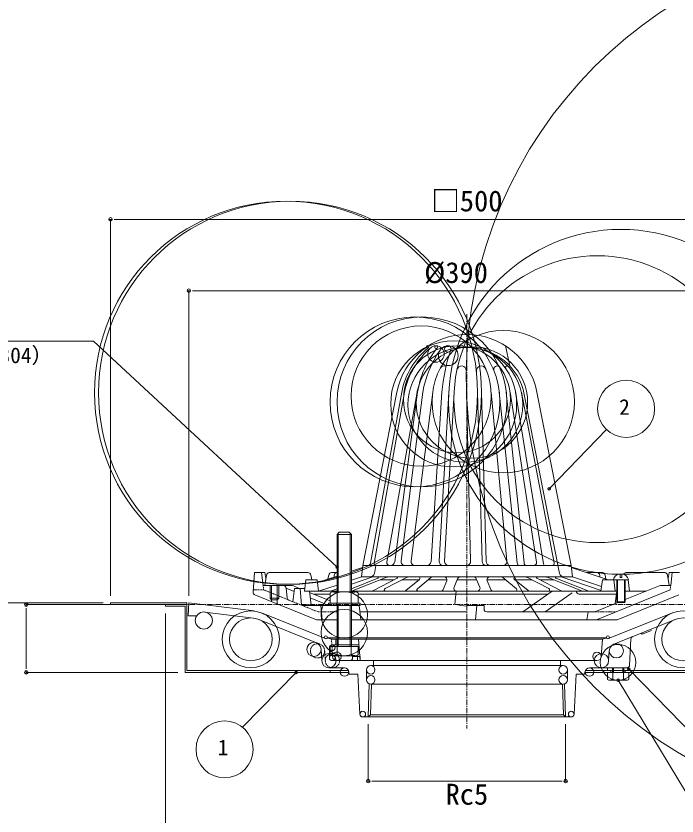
# Model space of a CAD drawing. Units: millimetres, scale not verified. Extents: x -1380 to 1380, y -955 to 955.
# Drawn here: x -766 to -303, y -651 to -90 of the extents above; entities that cross this region are included whole.
import ezdxf
from ezdxf.enums import TextEntityAlignment as Align

# ---------------------------------------------------------------- set-up
doc = ezdxf.new("R2010")
doc.units = ezdxf.units.MM
doc.header["$LTSCALE"] = 3
doc.linetypes.add('USER1', pattern=[2, 1.25, -0.25, 0.25, -0.25])
doc.linetypes.add('USER2', pattern=[0.375, 0.25, -0.125])
for name, color, linetype, lineweight in [('0-0_0', 7, 'Continuous', 15), ('0-2_L-2', 7, 'Continuous', 18), ('0-3_L-1', 7, 'Continuous', 18), ('0-4_L-5', 2, 'USER1', 18), ('0-5_L-3', 7, 'Continuous', 18), ('0-7_MOJI', 7, 'Continuous', 18), ('0-8_SUNPO', 7, 'Continuous', 18), ('0-B_L-1a', 3, 'Continuous', 18), ('0-C_L-1b', 150, 'Continuous', 18)]:
    doc.layers.add(name, color=color, linetype=linetype, lineweight=lineweight)
doc.styles.add('ＭＳ ゴシック', font='')
doc.styles.get('ＭＳ ゴシック').set_extended_font_data('MS Gothic')

# ---------------------------------------------------------------- blocks, each defined once
blk = doc.blocks.new('_DOT')
at = {"layer": '0-0_0'}
for p, q in [((-0.5, 0), (-1, 0)), ((0.25, 0), (-0.25, 0))]:
    blk.add_line(p, q, dxfattribs=at)
blk.add_circle((0, 0), 0.25, dxfattribs=at)
blk = doc.blocks.new('_DOTSMALL')
at = {"layer": '0-0_0'}
blk.add_line((0.0625, 0), (-0.0625, 0), dxfattribs=at)
blk.add_circle((0, 0), 0.0625, dxfattribs=at)

msp = doc.modelspace()

# ---------------------------------------------------------------- linework, layer by layer
at = {"layer": '0-2_L-2'}
for p, q in [((-599.948, -512.043), (-634.034, -507.826)), ((-594.297, -508.386), (-549.495, -526.487)), ((-306.162, -508.386), (-350.965, -526.487)), ((-555.655, -529.391), (-596.17, -513.022)), ((-320.927, -520.823), (-327.418, -523.445)), ((-548.23, -526.016), (-450.23, -526.016)), ((-542.23, -526.903), (-526.23, -526.903)), ((-450.23, -526.903), (-526.23, -526.903)), ((-526.23, -526.903), (-525.23, -541.903)), ((-352.23, -526.016), (-450.23, -526.016)), ((-450.23, -526.903), (-374.23, -526.903)), ((-358.23, -526.903), (-374.23, -526.903)), ((-355.23, -526.903), (-356.043, -539.103)), ((-335.29, -526.803), (-336.141, -544.997)), ((-328.256, -522.705), (-327.418, -523.445)), ((-546.73, -532.903), (-546.73, -539.903)), ((-542.23, -530.903), (-525.963, -530.903)), ((-552.017, -542.209), (-552.537, -533.722)), ((-350.925, -542.229), (-350.434, -534.717)), ((-526.962, -538.903), (-526.962, -541.903)), ((-515.73, -541.903), (-450.23, -541.903)), ((-384.73, -541.903), (-450.23, -541.903)), ((-536.136, -546.903), (-547.027, -546.903)), ((-546.23, -548.903), (-533.308, -548.903)), ((-520.73, -548.403), (-520.73, -555.403)), ((-450.23, -545.403), (-515.73, -545.403)), ((-450.23, -545.403), (-384.73, -545.403)), ((-379.73, -548.403), (-379.73, -555.403)), ((-354.23, -548.903), (-367.152, -548.903)), ((-364.323, -546.903), (-355.914, -546.903)), ((-338.138, -546.903), (-355.914, -546.903)), ((-349.23, -548.903), (-349.23, -550.103)), ((-339.23, -548.903), (-339.23, -550.103)), ((-546.23, -550.103), (-533.019, -550.103)), ((-354.23, -550.103), (-367.441, -550.103)), ((-518.721, -558.235), (-519.445, -581.403)), ((-517.225, -558.403), (-450.23, -558.403)), ((-383.234, -558.403), (-450.23, -558.403)), ((-381.739, -558.235), (-381.015, -581.403)), ((-450.23, -581.403), (-519.445, -581.403)), ((-517.897, -579.903), (-450.23, -579.903)), ((-382.562, -579.903), (-450.23, -579.903)), ((-450.23, -581.403), (-381.015, -581.403))]:
    msp.add_line(p, q, dxfattribs=at)
at = {"layer": '0-2_L-2', "linetype": 'USER2'}
for p, q in [((-545.23, -526.903), (-544.416, -539.103)), ((-553.142, -530.407), (-555.655, -529.391)), ((-549.535, -542.229), (-550.025, -534.717))]:
    msp.add_line(p, q, dxfattribs=at)
at = {"layer": '0-2_L-2'}
for points in [[(-661.73, -502.603), (-646.73, -502.603), (-646.73, -548.903), (-546.23, -548.903), (-546.23, -550.103), (-647.93, -550.103), (-647.93, -503.803), (-661.73, -503.803)], [(-238.73, -502.603), (-253.73, -502.603), (-253.73, -548.903), (-354.23, -548.903), (-354.23, -550.103), (-252.53, -550.103), (-252.53, -503.803), (-238.73, -503.803)]]:
    msp.add_lwpolyline(points, close=True, dxfattribs=at)
for points in [[(-639.73, -510.403), (-645.73, -510.403), (-645.23, -501.403), (-599.334, -507.081)], [(-347.318, -530.407), (-344.805, -529.391), (-304.289, -513.022)], [(-548.23, -526.016), (-545.23, -526.903), (-542.23, -526.903), (-542.23, -530.903), (-544.73, -530.903)], [(-352.23, -526.016), (-355.23, -526.903), (-358.23, -526.903)], [(-544.73, -541.903), (-515.73, -541.903), (-515.73, -545.403), (-517.73, -545.403)], [(-525.159, -541.903), (-525.159, -538.903), (-530.426, -538.903), (-530.426, -539.903)], [(-359.036, -541.903), (-384.73, -541.903), (-384.73, -545.403), (-382.73, -545.403)], [(-525.325, -579.503), (-526.73, -551.403), (-532.73, -551.403), (-533.208, -549.252)], [(-375.135, -579.503), (-373.73, -551.403), (-367.73, -551.403), (-367.252, -549.252)], [(-517.73, -558.403), (-517.225, -558.403), (-517.897, -579.903), (-519.445, -581.403), (-523.327, -581.403)], [(-382.73, -558.403), (-383.234, -558.403), (-382.562, -579.903), (-381.015, -581.403), (-377.132, -581.403)]]:
    msp.add_lwpolyline(points, dxfattribs=at)
for centre, radius in [((-634.771, -513.781), 6), ((-601.789, -526.93), 20), ((-298.67, -526.93), 20), ((-601.789, -526.93), 15), ((-298.67, -526.93), 15), ((-549.12, -525.56), 1), ((-351.34, -525.56), 1), ((-557.528, -534.027), 5), ((-544.73, -532.903), 2), ((-345.445, -535.042), 5), ((-547.027, -541.903), 5), ((-544.73, -539.903), 2), ((-359.036, -538.903), 3), ((-355.914, -541.903), 5), ((-536.136, -549.903), 3), ((-517.73, -548.403), 3), ((-382.73, -548.403), 3), ((-364.323, -549.903), 3), ((-517.73, -555.403), 3), ((-382.73, -555.403), 3), ((-523.327, -579.403), 2), ((-377.132, -579.403), 2)]:
    msp.add_circle(centre, radius, dxfattribs=at)
at = {"layer": '0-2_L-2', "linetype": 'USER2'}
for centre, radius in [((-555.015, -535.042), 5), ((-544.545, -541.903), 5), ((-541.423, -538.903), 3)]:
    msp.add_circle(centre, radius, dxfattribs=at)
at = {"layer": '0-2_L-2'}
for centre, start, end in [((-333.292, -526.897), 112, 177.32214), ((-532.426, -539.903), 270, 0), ((-338.138, -544.903), 270, 357.32214)]:
    msp.add_arc(centre, 2, start, end, dxfattribs=at)
at = {"layer": '0-3_L-1'}
msp.add_lwpolyline([(-700.23, -502.603), (-646.73, -502.603), (-646.73, -501.403), (-700.23, -501.403)], close=True, dxfattribs=at)
at = {"layer": '0-4_L-5'}
for p, q in [((-450.23, -299.035), (-450.23, -589.431)), ((-238.73, -502.603), (-661.73, -502.603))]:
    msp.add_line(p, q, dxfattribs=at)
at = {"layer": '0-5_L-3'}
for p, q in [((-541.23, -453.403), (-531.23, -453.403)), ((-540.43, -452.603), (-540.43, -493.604)), ((-532.03, -452.603), (-532.03, -493.604)), ((-342.83, -483.704), (-342.83, -481.213)), ((-341.63, -481.213), (-341.63, -483.704)), ((-347.434, -484.941), (-347.48, -485.204)), ((-347.48, -485.204), (-336.98, -485.204)), ((-345.23, -485.204), (-345.23, -500.662)), ((-344.688, -501.204), (-344.688, -485.204)), ((-341.63, -483.704), (-342.83, -483.704)), ((-339.771, -501.204), (-339.771, -485.204)), ((-339.23, -485.204), (-339.23, -500.662)), ((-337.026, -484.941), (-336.98, -485.204)), ((-541.137, -494.363), (-544.73, -493.604)), ((-527.73, -493.604), (-531.322, -494.363)), ((-541.137, -494.363), (-541.137, -501.604)), ((-531.322, -501.604), (-531.322, -494.363)), ((-541.48, -503.204), (-541.48, -501.604)), ((-541.23, -503.204), (-541.23, -531.903)), ((-540.43, -503.204), (-540.43, -531.903)), ((-532.03, -503.204), (-532.03, -531.903)), ((-531.23, -531.903), (-531.23, -503.204)), ((-530.98, -503.204), (-530.98, -501.604)), ((-345.23, -500.662), (-339.23, -500.662)), ((-345.23, -500.662), (-344.688, -501.204)), ((-344.688, -501.204), (-339.771, -501.204)), ((-339.23, -500.662), (-339.771, -501.204)), ((-541.137, -531.903), (-541.137, -537.724)), ((-531.322, -537.724), (-531.322, -531.903)), ((-544.73, -538.483), (-541.137, -537.724)), ((-531.322, -537.724), (-527.73, -538.483)), ((-348.23, -546.903), (-348.23, -550.103)), ((-340.23, -550.103), (-340.23, -546.903)), ((-350.73, -555.603), (-347.983, -555.026)), ((-347.983, -555.026), (-347.983, -550.103)), ((-340.477, -555.026), (-340.477, -550.103)), ((-340.477, -555.026), (-337.73, -555.603))]:
    msp.add_line(p, q, dxfattribs=at)
at = {"layer": '0-5_L-3', "color": 6}
for p, q in [((-347.53, -546.903), (-347.53, -550.103)), ((-340.93, -546.903), (-340.93, -550.103))]:
    msp.add_line(p, q, dxfattribs=at)
at = {"layer": '0-5_L-3'}
msp.add_lwpolyline([(-531.23, -493.604), (-531.23, -453.403), (-532.73, -451.903), (-539.73, -451.903), (-541.23, -453.403), (-541.23, -493.604)], dxfattribs=at)
for points in [[(-527.73, -493.604), (-544.73, -493.604), (-546.045, -494.363), (-546.045, -501.604), (-526.415, -501.604), (-526.415, -494.363)], [(-525.23, -501.604), (-525.23, -503.204), (-547.23, -503.204), (-547.23, -501.604)], [(-546.045, -531.903), (-546.045, -537.724), (-544.73, -538.483), (-527.73, -538.483), (-526.415, -537.724), (-526.415, -531.903)], [(-351.73, -548.903), (-336.73, -548.903), (-336.73, -546.903), (-351.73, -546.903)], [(-351.73, -550.103), (-351.73, -555.026), (-350.73, -555.603), (-337.73, -555.603), (-336.73, -555.026), (-336.73, -550.103)]]:
    msp.add_lwpolyline(points, close=True, dxfattribs=at)
for centre, radius in [((-536.23, -509.844), 16.241), ((-536.23, -522.242), 16.241), ((-344.23, -543.118), 12.485)]:
    msp.add_circle(centre, radius, dxfattribs=at)
for centre, radius, start, end in [((-343.002, -485.723), 4.5, 92.85539, 170), ((-342.23, -501.204), 20, 91.71913, 92.85539), ((-342.23, -501.204), 20, 87.14461, 88.28087), ((-341.458, -485.723), 4.5, 10, 87.14461)]:
    msp.add_arc(centre, radius, start, end, dxfattribs=at)
at = {"layer": '0-8_SUNPO'}
for p, q in [((-700.23, -496.403), (-700.23, -232.456)), ((-695.23, -232.456), (-205.23, -232.456)), ((-645.23, -496.403), (-645.23, -282.456)), ((-640.23, -282.456), (-260.23, -282.456)), ((-712.158, -317.81), (-1029.481, -317.81)), ((-541.23, -476.236), (-712.158, -317.81)), ((-392.561, -421.444), (-352.4, -379.797)), ((-705.23, -501.403), (-936.564, -501.403)), ((-655.23, -502.603), (-759.259, -502.603)), ((-759.259, -507.603), (-759.259, -545.103)), ((-661.73, -508.803), (-661.73, -712.192)), ((-336.73, -547.903), (-283.091, -602.997)), ((-652.93, -550.103), (-759.259, -550.103)), ((-569.885, -550.103), (-607.595, -588.585)), ((-344.23, -555.603), (-283.886, -655.561)), ((-519.445, -586.403), (-519.445, -626.312)), ((-381.015, -586.403), (-381.015, -626.312)), ((-514.445, -626.312), (-386.015, -626.312))]:
    msp.add_line(p, q, dxfattribs=at)
for centre in [(-338.609, -365.312), (-620.206, -604.108)]:
    msp.add_circle(centre, 20, dxfattribs=at)
at = {"layer": '0-B_L-1a'}
for p, q in [((-420.23, -335.257), (-423.23, -321.12)), ((-523.23, -475.204), (-499.289, -353.549)), ((-517.784, -473.561), (-495.999, -353.549)), ((-515.328, -473.441), (-493.982, -353.549)), ((-506.379, -472.853), (-485.137, -353.549)), ((-484.857, -353.549), (-500.914, -472.605)), ((-496.371, -471.821), (-481.172, -353.549)), ((-489.447, -471.821), (-474.248, -353.549)), ((-475.44, -472.398), (-467.729, -353.549)), ((-469.736, -472.034), (-463.012, -353.549)), ((-465.931, -472.034), (-459.207, -353.549)), ((-447.627, -472.128), (-450.619, -353.549)), ((-439.67, -472.283), (-442.806, -353.549)), ((-436.869, -472.283), (-440.004, -353.549)), ((-422.15, -471.924), (-433.225, -353.549)), ((-415.101, -473.41), (-427.524, -353.549)), ((-410.206, -473.41), (-422.629, -353.549)), ((-401.405, -472.895), (-420.038, -353.549)), ((-396.548, -473.945), (-416.168, -353.549)), ((-389.093, -473.421), (-412.071, -353.549)), ((-385.304, -480.783), (-410.001, -355.287)), ((-385.304, -480.783), (-410.001, -355.287)), ((-531.23, -479.212), (-523.405, -476.604)), ((-531.23, -479.212), (-523.405, -476.604)), ((-524.23, -483.204), (-523.23, -475.204)), ((-523.23, -475.204), (-514.057, -475.204)), ((-523.23, -475.204), (-514.057, -475.204)), ((-515.155, -480.783), (-514.057, -475.204)), ((-515.155, -480.783), (-514.057, -475.204)), ((-386.402, -475.204), (-514.057, -475.204)), ((-386.402, -475.204), (-514.057, -475.204)), ((-377.23, -475.204), (-386.402, -475.204)), ((-377.23, -475.204), (-386.402, -475.204)), ((-351.256, -485.204), (-377.055, -476.604)), ((-351.256, -485.204), (-377.055, -476.604)), ((-563.23, -485.204), (-564.23, -493.204)), ((-563.23, -485.204), (-564.23, -493.204)), ((-555.23, -485.204), (-563.23, -485.204)), ((-555.23, -485.204), (-563.23, -485.204)), ((-554.989, -487.132), (-541.23, -482.546)), ((-554.989, -487.132), (-541.23, -482.546)), ((-531.23, -485.537), (-524.23, -483.204)), ((-531.23, -485.537), (-524.23, -483.204)), ((-516.334, -483.23), (-531.23, -488.264)), ((-506.477, -483.412), (-531.23, -493.154)), ((-512.661, -484.169), (-531.23, -491.477)), ((-524.23, -483.204), (-518.099, -483.204)), ((-524.23, -483.204), (-518.099, -483.204)), ((-518.099, -483.204), (-382.361, -483.204)), ((-518.099, -483.204), (-382.361, -483.204)), ((-499.237, -484.149), (-516.246, -492.873)), ((-511.029, -485.204), (-501.294, -485.204)), ((-492.271, -483.424), (-507.653, -491.314)), ((-495.741, -485.204), (-483.818, -485.204)), ((-483.542, -484.978), (-493.071, -492.753)), ((-475.452, -483.654), (-484.98, -491.429)), ((-477.351, -485.204), (-464.221, -485.204)), ((-464.376, -485.975), (-466.884, -491.975)), ((-456.791, -484.432), (-459.299, -490.432)), ((-457.113, -485.204), (-450.23, -485.204)), ((-443.346, -485.204), (-450.23, -485.204)), ((-443.669, -484.432), (-441.161, -490.432)), ((-423.108, -485.204), (-436.238, -485.204)), ((-436.084, -485.975), (-433.576, -491.975)), ((-425.008, -483.654), (-415.479, -491.429)), ((-416.917, -484.978), (-407.389, -492.753)), ((-404.719, -485.204), (-416.641, -485.204)), ((-408.188, -483.424), (-392.806, -491.314)), ((-401.222, -484.149), (-384.213, -492.873)), ((-389.431, -485.204), (-399.165, -485.204)), ((-393.983, -483.412), (-369.105, -493.204)), ((-387.798, -484.169), (-364.843, -493.204)), ((-384.126, -483.23), (-356.164, -492.68)), ((-376.23, -483.204), (-382.361, -483.204)), ((-376.23, -483.204), (-382.361, -483.204)), ((-355.83, -490.004), (-376.23, -483.204)), ((-355.83, -490.004), (-376.23, -483.204)), ((-355.83, -490.004), (-376.23, -483.204)), ((-355.23, -485.204), (-347.23, -485.204)), ((-355.23, -485.204), (-347.23, -485.204)), ((-347.23, -485.204), (-346.23, -493.204)), ((-347.23, -485.204), (-346.23, -493.204)), ((-554.23, -493.204), (-541.23, -488.87)), ((-554.23, -493.204), (-541.23, -488.87)), ((-554.23, -493.204), (-541.23, -493.204)), ((-554.23, -493.204), (-541.23, -493.204)), ((-541.23, -491.644), (-545.844, -493.204)), ((-531.23, -493.204), (-356.23, -493.204)), ((-531.23, -493.204), (-356.23, -493.204)), ((-345.23, -493.204), (-346.23, -493.204)), ((-345.23, -493.204), (-346.23, -493.204)), ((-336.23, -493.204), (-339.23, -493.204)), ((-336.23, -493.204), (-339.23, -493.204))]:
    msp.add_line(p, q, dxfattribs=at)
for points in [[(-524.23, -483.204), (-523.23, -475.204), (-499.289, -353.549)], [(-376.23, -483.204), (-377.23, -475.204), (-401.171, -353.549)], [(-376.23, -483.204), (-377.23, -475.204), (-401.171, -353.549)], [(-564.23, -493.204), (-554.23, -493.204), (-555.23, -485.204)], [(-564.23, -493.204), (-554.23, -493.204), (-555.23, -485.204)], [(-346.23, -493.204), (-356.23, -493.204), (-355.23, -485.204)], [(-346.23, -493.204), (-356.23, -493.204), (-355.23, -485.204)], [(-347.23, -485.204), (-337.23, -485.204), (-336.23, -493.204)], [(-347.23, -485.204), (-337.23, -485.204), (-336.23, -493.204)]]:
    msp.add_lwpolyline(points, dxfattribs=at)
for centre, radius in [((-143.088, -342.891), 307.716), ((-577.093, -354.05), 134.288), ((-574.292, -354.05), 134.288), ((-342.302, -360.399), 120.905), ((-358.771, -358.528), 100.559), ((-486.675, -360.429), 59.55), ((-481.781, -360.429), 59.55), ((-482.305, -356.358), 49.161), ((-424.78, -360.297), 49.927), ((-459.544, -361.912), 44.175), ((-457.23, -358.611), 37.536), ((-451.347, -362.473), 40.277), ((-446.741, -360.853), 39.084), ((-477.817, -321.743), 0.856), ((-471.957, -326.898), 5.78), ((-471.813, -322.077), 0.96), ((-463.312, -328.056), 6.94), ((-463.657, -323.29), 2.269)]:
    msp.add_circle(centre, radius, dxfattribs=at)
for centre, radius, start, end in [((-450.23, -363.204), 50, 11.13323, 168.86677), ((-443.191, -364.096), 53.85, 129.22932, 168.70578), ((-439.381, -364.807), 55.749, 130.2412, 168.3499), ((-422.486, -362.898), 63.069, 140.42752, 171.4758), ((-411.465, -365.093), 70.657, 144.56999, 170.59664), ((-350.637, -362.791), 117.456, 160.73858, 175.48685), ((-453.551, -325.401), 4.28, 39.1209, 162.53672), ((-450.23, -363.204), 41, 11.13323, 90), ((-466.251, -338.188), 2.93, 62.53283, 151.93709), ((-454.009, -338.494), 3.236, 359.18978, 168.12061), ((-440.167, -338.748), 3.49, 22.68049, 186.37657), ((-429.035, -337.675), 2.418, 36.59454, 201.54196), ((-422.149, -336.369), 1.112, 41.79828, 214.33583), ((-519.752, -473.204), 2, 270, 349.71123), ((-513.851, -473.704), 1.5, 169.90434, 270), ((-504.41, -473.204), 2, 169.90434, 270), ((-503.887, -472.204), 3, 270, 352.31912), ((-493.395, -472.204), 3, 172.67714, 270), ((-486.472, -472.204), 3, 172.67714, 270), ((-478.434, -472.204), 3, 270, 356.28766), ((-466.741, -472.204), 3, 176.75208, 270), ((-462.935, -472.204), 3, 176.75208, 270), ((-450.626, -472.204), 3, 270, 1.44564), ((-436.671, -472.204), 3, 181.51267, 270), ((-433.87, -472.204), 3, 181.51267, 270), ((-425.137, -472.204), 3, 270, 5.34492), ((-413.111, -473.204), 2, 185.91746, 270), ((-408.217, -473.204), 2, 185.91746, 270), ((-403.381, -473.204), 2, 270, 8.87332), ((-395.067, -473.704), 1.5, 189.25596, 270), ((-390.566, -473.704), 1.5, 270, 10.85114), ((-518.099, -480.204), 3, 270, 348.86677), ((-518.099, -480.204), 3, 270, 348.86677), ((-382.361, -480.204), 3, 191.13323, 270), ((-382.361, -480.204), 3, 191.13323, 270), ((-512.844, -483.704), 0.5, 291.48374, 90), ((-505.378, -486.204), 3, 90, 111.48374), ((-499.465, -483.704), 0.5, 297.15451, 90), ((-491.358, -485.204), 2, 90, 117.15451), ((-484.174, -484.204), 1, 309.21269, 90), ((-474.188, -485.204), 2, 90, 129.21269), ((-466.221, -485.204), 2, 337.31419, 90), ((-454.945, -485.204), 2, 90, 157.31419), ((-445.514, -485.204), 2, 22.68581, 90), ((-434.238, -485.204), 2, 90, 202.68581), ((-426.272, -485.204), 2, 50.78731, 90), ((-416.285, -484.204), 1, 90, 230.78731), ((-409.101, -485.204), 2, 62.84549, 90), ((-400.994, -483.704), 0.5, 90, 242.84549), ((-395.081, -486.204), 3, 68.51626, 90), ((-387.615, -483.704), 0.5, 90, 248.51626), ((-384.286, -483.704), 0.5, 71.32592, 90), ((-517.374, -491.204), 2, 270, 297.15451), ((-507.197, -492.204), 1, 117.15451, 270), ((-494.335, -491.204), 2, 270, 309.21269), ((-494.335, -491.204), 2, 270, 309.21269), ((-484.348, -492.204), 1, 129.21269, 270), ((-468.729, -491.204), 2, 270, 337.31419), ((-457.454, -491.204), 2, 157.31419, 270), ((-443.006, -491.204), 2, 270, 22.68581), ((-431.73, -491.204), 2, 202.68581, 270), ((-416.111, -492.204), 1, 270, 50.78731), ((-406.124, -491.204), 2, 230.78731, 270), ((-393.263, -492.204), 1, 270, 62.84549), ((-383.086, -491.204), 2, 242.84549, 270)]:
    msp.add_arc(centre, radius, start, end, dxfattribs=at)
at = {"layer": '0-C_L-1b'}
for p, q in [((-599.23, -480.204), (-600.133, -493.759)), ((-591.93, -480.204), (-599.23, -480.204)), ((-594.23, -480.204), (-593.114, -489.204)), ((-590.882, -481.912), (-591.956, -489.204)), ((-591.93, -480.204), (-591.24, -484.344)), ((-561.735, -480.204), (-588.904, -480.204)), ((-559.776, -481.799), (-559.073, -485.204)), ((-547.179, -481.824), (-547.737, -484.715)), ((-541.23, -480.204), (-545.215, -480.204)), ((-543.394, -482.125), (-543.44, -483.282)), ((-366.256, -480.204), (-355.244, -480.204)), ((-357.065, -482.125), (-357.02, -483.282)), ((-353.281, -481.824), (-352.723, -484.715)), ((-338.724, -480.204), (-311.556, -480.204)), ((-309.577, -481.912), (-308.504, -489.204)), ((-308.53, -480.204), (-309.219, -484.344)), ((-308.53, -480.204), (-301.23, -480.204)), ((-306.23, -480.204), (-307.346, -489.204)), ((-573.358, -489.204), (-593.114, -489.204)), ((-588.23, -489.204), (-588.23, -498.204)), ((-587.23, -489.204), (-587.23, -500.456)), ((-583.23, -489.204), (-583.23, -502.072)), ((-582.23, -489.204), (-582.23, -498.204)), ((-577.046, -491), (-576.353, -497.769)), ((-577.041, -491.05), (-571.456, -493.324)), ((-571.85, -489.499), (-567.663, -491.204)), ((-567.23, -491.204), (-566.23, -503.009)), ((-567.23, -491.204), (-563.98, -491.204)), ((-457.725, -493.204), (-458.725, -502.214)), ((-450.23, -493.204), (-457.725, -493.204)), ((-390.462, -493.204), (-411.024, -507.704)), ((-359.463, -513.204), (-307.73, -492.302)), ((-345.23, -493.204), (-346.23, -501.925)), ((-339.23, -499.097), (-314.743, -489.204)), ((-324.644, -493.204), (-339.23, -493.204)), ((-314.743, -489.204), (-307.346, -489.204)), ((-555.678, -513.204), (-598.887, -495.746)), ((-582.23, -498.204), (-588.23, -498.204)), ((-587.23, -499.204), (-588.23, -498.204)), ((-583.23, -499.204), (-587.23, -499.204)), ((-582.23, -498.204), (-583.23, -499.204)), ((-560.542, -494.103), (-546.045, -500.005)), ((-560.128, -497.936), (-547.189, -503.204)), ((-546.045, -495.204), (-557.838, -495.204)), ((-450.23, -495.204), (-526.415, -495.204)), ((-450.23, -495.204), (-393.298, -495.204)), ((-376.482, -494.338), (-395.436, -507.704)), ((-371.539, -495.204), (-345.459, -495.204)), ((-344.781, -513.204), (-301.572, -495.746)), ((-572.23, -500.584), (-575.112, -499.42)), ((-565.747, -503.204), (-566.23, -503.009)), ((-525.73, -503.204), (-565.747, -503.204)), ((-552.73, -503.204), (-551.73, -513.204)), ((-524.73, -513.204), (-525.73, -503.204)), ((-450.23, -503.204), (-438.23, -503.204)), ((-443.23, -503.204), (-444.23, -513.204)), ((-438.23, -503.204), (-438.23, -505.704)), ((-360.532, -507.704), (-344.444, -501.204)), ((-450.23, -507.704), (-525.28, -507.704)), ((-436.23, -507.704), (-360.532, -507.704)), ((-365.23, -507.704), (-366.23, -513.204)), ((-541.23, -513.204), (-555.678, -513.204)), ((-450.23, -513.204), (-531.23, -513.204)), ((-450.23, -513.204), (-344.781, -513.204))]:
    msp.add_line(p, q, dxfattribs=at)
at = {"layer": '0-C_L-1b', "linetype": 'USER2'}
for p, q in [((-592.73, -492.302), (-600.036, -492.302)), ((-593.114, -489.204), (-592.73, -492.302)), ((-575.112, -499.42), (-592.73, -492.302)), ((-307.346, -489.204), (-307.73, -492.302)), ((-566.23, -503.009), (-572.23, -500.584)), ((-554.609, -507.704), (-565.747, -503.204)), ((-541.23, -507.704), (-554.609, -507.704)), ((-360.532, -507.704), (-345.85, -507.704))]:
    msp.add_line(p, q, dxfattribs=at)
at = {"layer": '0-C_L-1b'}
for points in [[(-567.23, -491.204), (-571.23, -491.204), (-572.23, -500.584)], [(-566.23, -503.009), (-559.58, -503.009), (-560.639, -493.204)]]:
    msp.add_lwpolyline(points, dxfattribs=at)
for centre, radius, start, end in [((-588.904, -482.204), 2, 90, 171.62712), ((-561.735, -482.204), 2, 11.67355, 90), ((-545.215, -482.204), 2, 90, 169.07152), ((-541.396, -482.204), 2, 90, 177.74706), ((-359.064, -482.204), 2, 2.25294, 90), ((-355.244, -482.204), 2, 10.92848, 90), ((-338.724, -482.204), 2, 90, 153.83571), ((-311.556, -482.204), 2, 8.37288, 90), ((-579.035, -491.204), 2, 5.84727, 90), ((-573.358, -493.204), 4, 67.84694, 90), ((-371.539, -493.204), 2, 180, 270), ((-598.138, -493.892), 2, 176.18593, 248), ((-574.363, -497.565), 2, 185.84727, 248), ((-448.292, -468.609), 35.187, 252.75246, 266.8434), ((-436.23, -505.704), 2, 180, 270)]:
    msp.add_arc(centre, radius, start, end, dxfattribs=at)

# ---------------------------------------------------------------- block references
at = {"layer": '0-8_SUNPO'}
for name, p, xscale, yscale, rotation in [('_DOT', (-700.23, -232.456), 5, 5, 180), ('_DOT', (-645.23, -282.456), 5, 5, 180), ('_DOTSMALL', (-392.561, -421.444), 15, 15, 226.04064), ('_DOTSMALL', (-541.23, -476.236), 15, 15, 317.17405), ('_DOT', (-759.259, -502.603), 5, 5, 90), ('_DOT', (-759.259, -550.103), 5, 5, 270), ('_DOTSMALL', (-569.885, -550.103), 15, 15, 45.58103), ('_DOTSMALL', (-336.73, -547.903), 15, 15, 134.23351), ('_DOTSMALL', (-344.23, -555.603), 15, 15, 121.119), ('_DOT', (-519.445, -626.312), 5, 5, 180)]:
    msp.add_blockref(name, p, dxfattribs=dict(at, xscale=xscale, yscale=yscale, rotation=rotation))
at = {"layer": '0-8_SUNPO', "xscale": 5, "yscale": 5}
msp.add_blockref('_DOT', (-381.015, -626.312), dxfattribs=at)

# ---------------------------------------------------------------- texts
at = {"layer": '0-7_MOJI', "style": 'ＭＳ ゴシック'}
msp.add_text('（SUS304）', height=11, dxfattribs=at).set_placement((-815.475, -336.565), align=Align.BOTTOM_LEFT)
at = {"layer": '0-8_SUNPO', "style": 'ＭＳ ゴシック'}
for s, height, p in [('□500', 14.66, (-475.23, -231.253)), ('%%C390', 14.66, (-480.23, -281.456)), ('2', 11, (-343.482, -372.812)), ('1', 11, (-625.079, -611.608)), ('Rc5', 14.66, (-465.23, -647.312))]:
    msp.add_text(s, height=height, dxfattribs=at).set_placement(p, align=Align.BOTTOM_LEFT)

doc.saveas('drawing.dxf')
